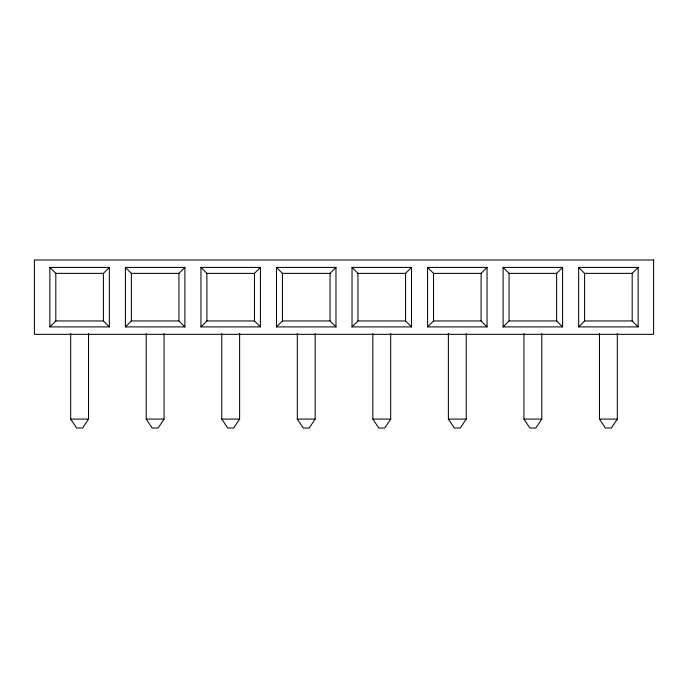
<?xml version="1.0" encoding="UTF-8"?>
<svg xmlns="http://www.w3.org/2000/svg" width="688" height="688" viewBox="0 0 688 688"><rect width="100%" height="100%" fill="white"/><g stroke="black" fill="none" stroke-linecap="round" stroke-linejoin="round"><path stroke-width="1.03" d="M88.528 333.525L88.528 419.095L82.577 428.013L76.635 428.013L70.683 419.095L70.683 333.525M164.071 333.525L164.071 419.095L158.12 428.013L152.177 428.013L146.226 419.095L146.226 333.525M239.613 333.525L239.613 419.095L233.662 428.013L227.711 428.013L221.768 419.095L221.768 333.525M315.156 333.525L315.156 419.095L309.204 428.013L303.253 428.013L297.311 419.095L297.311 333.525M390.689 333.525L390.689 419.095L384.747 428.013L378.796 428.013L372.844 419.095L372.844 333.525M466.232 333.525L466.232 419.095L460.289 428.013L454.338 428.013L448.387 419.095L448.387 333.525M541.774 333.525L541.774 419.095L535.823 428.013L529.88 428.013L523.929 419.095L523.929 333.525M617.317 333.525L617.317 419.095L611.365 428.013L605.423 428.013L599.472 419.095L599.472 333.525M49.863 326.903L55.814 320.952L103.398 320.952L109.349 326.903L49.863 326.903L49.863 267.417L109.349 267.417L109.349 326.903M103.398 320.952L103.398 273.368L109.349 267.417M125.405 326.903L131.356 320.952L131.356 273.368L125.405 267.417L184.891 267.417L184.891 326.903L125.405 326.903L125.405 267.417M184.891 326.903L178.94 320.952L178.94 273.368L184.891 267.417M200.948 326.903L206.899 320.952L254.483 320.952L260.425 326.903L200.948 326.903L200.948 267.417L260.425 267.417L260.425 326.903M254.483 320.952L254.483 273.368L260.425 267.417M276.49 326.903L282.433 320.952L282.433 273.368L276.49 267.417L335.968 267.417L335.968 326.903L276.49 326.903L276.49 267.417M282.433 273.368L330.025 273.368L335.968 267.417M352.032 326.903L357.975 320.952L357.975 273.368L352.032 267.417L411.51 267.417L411.51 326.903L352.032 326.903L352.032 267.417M357.975 273.368L405.567 273.368L411.51 267.417M427.575 326.903L433.517 320.952L433.517 273.368L427.575 267.417L487.052 267.417L487.052 326.903L427.575 326.903L427.575 267.417M487.052 326.903L481.101 320.952L481.101 273.368L487.052 267.417M503.109 326.903L509.06 320.952L509.06 273.368L503.109 267.417L562.595 267.417L562.595 326.903L503.109 326.903L503.109 267.417M509.06 273.368L556.644 273.368L562.595 267.417M578.651 326.903L584.602 320.952L584.602 273.368L578.651 267.417L638.137 267.417L638.137 326.903L578.651 326.903L578.651 267.417M584.602 273.368L632.186 273.368L638.137 267.417M49.863 267.417L55.814 273.368L103.398 273.368M131.356 273.368L178.94 273.368M200.948 267.417L206.899 273.368L254.483 273.368M433.517 273.368L481.101 273.368M131.356 320.952L178.94 320.952M282.433 320.952L330.025 320.952L335.968 326.903M357.975 320.952L405.567 320.952L411.51 326.903M433.517 320.952L481.101 320.952M509.06 320.952L556.644 320.952L562.595 326.903M584.602 320.952L632.186 320.952L638.137 326.903M70.683 419.095L88.528 419.095M146.226 419.095L164.071 419.095M221.768 419.095L239.613 419.095M297.311 419.095L315.156 419.095M372.844 419.095L390.689 419.095M448.387 419.095L466.232 419.095M523.929 419.095L541.774 419.095M599.472 419.095L617.317 419.095M632.186 273.368L632.186 320.952M556.644 273.368L556.644 320.952M405.567 273.368L405.567 320.952M330.025 273.368L330.025 320.952M206.899 273.368L206.899 320.952M55.814 273.368L55.814 320.952M653.6 259.987L34.4 259.987L34.4 334.334L653.6 334.334L653.6 259.987"/></g></svg>
